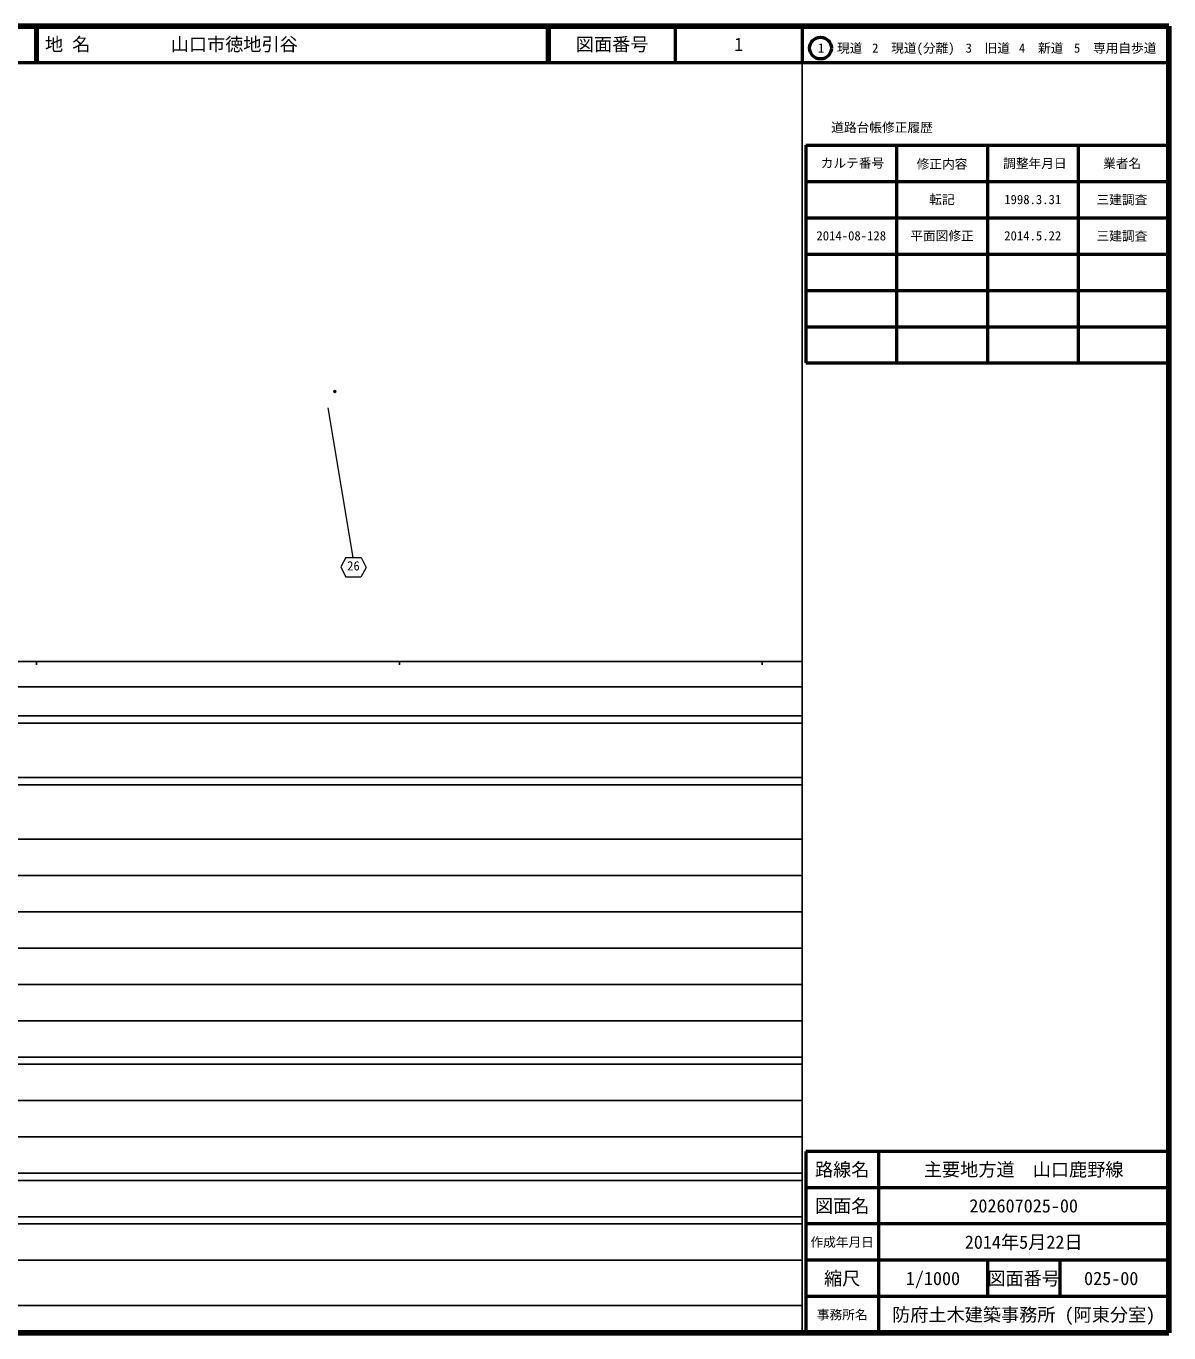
# Model space of a CAD drawing. Units: millimetres on the paper, with parts at other scales. Extents: x 40 to 680, y 20 to 380.
# Drawn here: x 365.2 to 680, y 20 to 380 of the extents above; entities that cross this region are included whole.
import ezdxf
from ezdxf.enums import TextEntityAlignment as Align

# ---------------------------------------------------------------- set-up
doc = ezdxf.new("R2010")
doc.units = ezdxf.units.MM
doc.header["$PDMODE"] = 32
doc.header["$PDSIZE"] = 0.5
doc.layers.add('M-OTRS', color=6, linetype='Continuous')
doc.layers.add('M-TTL-TXT', color=7, linetype='Continuous')
for name, color, linetype, lineweight in [('M-STR-STRC', 7, 'Continuous', 13), ('M-TTL', 2, 'Continuous', 140), ('M-TTL-BAND', 7, 'Continuous', 25), ('M-TTL-FRAM', 2, 'Continuous', 50), ('M-TTL-LINE', 7, 'Continuous', 50)]:
    doc.layers.add(name, color=color, linetype=linetype, lineweight=lineweight)
doc.styles.add('ＭＳ ゴシック', font='')
doc.styles.add('ＭＳ 明朝', font='')
doc.styles.get('ＭＳ ゴシック').set_extended_font_data('MS Gothic')
doc.styles.get('ＭＳ 明朝').set_extended_font_data('MS Mincho')

msp = doc.modelspace()

# ---------------------------------------------------------------- linework, layer by layer
at = {"layer": 'M-OTRS'}
msp.add_point((450.224, 279.358), dxfattribs=at)
at = {"layer": 'M-STR-STRC'}
for p, q in [((448.301, 274.821), (455.173, 233.634)), ((453.236, 233.638), (451.884, 231.04)), ((451.884, 231.04), (453.289, 228.187)), ((453.236, 233.638), (457.452, 233.638)), ((458.825, 230.87), (457.42, 228.187)), ((457.452, 233.638), (458.825, 230.87)), ((457.42, 228.187), (453.289, 228.187))]:
    msp.add_line(p, q, dxfattribs=at)
at = {"layer": 'M-TTL'}
for p, q in [((680, 380), (40, 380)), ((680, 20), (680, 380)), ((40, 20), (680, 20))]:
    msp.add_line(p, q, dxfattribs=at)
at = {"layer": 'M-TTL-BAND'}
for p, q in [((579, 20), (579, 370)), ((40, 205), (579, 205)), ((368, 205), (368, 204)), ((468, 205), (468, 204)), ((568, 205), (568, 204)), ((68, 198), (579, 198)), ((40, 190), (579, 190)), ((40, 188), (579, 188)), ((40, 173), (579, 173)), ((40, 171), (579, 171)), ((40, 156), (579, 156)), ((46, 146), (579, 146)), ((52, 136), (579, 136)), ((46, 126), (579, 126)), ((52, 116), (579, 116)), ((46, 106), (579, 106)), ((40, 96), (579, 96)), ((40, 94), (579, 94)), ((49, 84), (579, 84)), ((40, 74), (579, 74)), ((40, 64), (579, 64)), ((40, 62), (579, 62)), ((40, 52), (579, 52)), ((40, 50), (579, 50)), ((40, 40), (579, 40)), ((68, 27.5), (579, 27.5))]:
    msp.add_line(p, q, dxfattribs=at)
at = {"layer": 'M-TTL-FRAM'}
for p, q in [((580, 347.197), (580, 287.197)), ((580, 347.197), (680, 347.197)), ((580, 287.197), (680, 287.197)), ((680, 70), (580, 70)), ((580, 70), (580, 20))]:
    msp.add_line(p, q, dxfattribs=at)
at = {"layer": 'M-TTL-LINE'}
for p, q in [((367.75, 380), (367.75, 370)), ((368.25, 380), (368.25, 370)), ((508.747, 380), (508.747, 370)), ((509.247, 380), (509.247, 370)), ((543.997, 380), (543.997, 370)), ((579, 380), (579, 370)), ((40, 370), (680, 370)), ((605, 347.197), (605, 287.197)), ((630, 347.197), (630, 287.197)), ((655, 347.197), (655, 287.197)), ((580, 337.197), (680, 337.197)), ((580, 327.197), (680, 327.197)), ((580, 317.197), (680, 317.197)), ((580, 307.197), (680, 307.197)), ((580, 297.197), (680, 297.197)), ((600, 70), (600, 20)), ((680, 60), (580, 60)), ((680, 50), (580, 50)), ((680, 40), (580, 40)), ((630, 40), (630, 30)), ((650, 40), (650, 30)), ((680, 30), (580, 30))]:
    msp.add_line(p, q, dxfattribs=at)
msp.add_circle((584.031, 373.958), 3, dxfattribs=at)

# ---------------------------------------------------------------- texts
at = {"layer": 'M-STR-STRC', "style": 'ＭＳ 明朝'}
msp.add_text('26', height=2.566, dxfattribs=at).set_placement((453.615, 229.266), align=Align.BOTTOM_LEFT)
at = {"layer": 'M-TTL-TXT', "style": 'ＭＳ ゴシック'}
for s, p in [('地 名', (370.38, 375)), ('山口市徳地引谷', (405.024, 375))]:
    msp.add_text(s, height=3.666, dxfattribs=at).set_placement(p, align=Align.MIDDLE_LEFT)
for s, height, p in [('図面番号', 3.666, (526.622, 375)), ('1', 3.666, (561.497, 375)), ('1\u3000現道', 2.566, (589.448, 373.958)), ('2\u3000現道(分離)', 2.566, (609.619, 373.958)), ('3\u3000旧道', 2.566, (630.121, 373.958)), ('4\u3000新道', 2.566, (644.824, 373.958)), ('5\u3000専用自歩道', 2.566, (665.228, 373.958)), ('道路台帳修正履歴', 2.566, (600.968, 352.113)), ('カルテ番号', 2.566, (592.839, 342.277)), ('修正内容', 2.566, (617.509, 342.023)), ('調整年月日', 2.566, (643.089, 342.197)), ('業者名', 2.566, (667.134, 342.197)), ('転記', 2.566, (617.5, 332.245)), ('1998.3.31', 2.566, (642.5, 332.245)), ('三建調査', 2.566, (667.077, 332.189)), ('2014-08-128', 2.566, (592.5, 322.245)), ('平面図修正', 2.566, (617.5, 322.245)), ('2014.5.22', 2.566, (642.5, 322.245)), ('三建調査', 2.566, (667.077, 322.189)), ('路線名', 3.666, (590, 65)), ('路線名', 3.666, (590, 65)), ('主要地方道\u3000山口鹿野線', 3.666, (640, 65)), ('図面名', 3.666, (590, 55)), ('図面名', 3.666, (590, 55)), ('202607025-00', 3.666, (640, 55)), ('2014年5月22日', 3.666, (640, 45)), ('作成年月日', 2.566, (590, 45)), ('作成年月日', 2.566, (590, 45)), ('縮尺', 3.666, (590, 35)), ('縮尺', 3.666, (590, 35)), ('1/1000', 3.666, (615, 35)), ('図面番号', 3.666, (640, 35)), ('図面番号', 3.666, (640, 35)), ('025-00', 3.666, (664.125, 35)), ('事務所名', 2.566, (590, 25)), ('事務所名', 2.566, (590, 25)), ('防府土木建築事務所 (阿東分室)', 3.666, (640, 25))]:
    msp.add_text(s, height=height, dxfattribs=at).set_placement(p, align=Align.MIDDLE_CENTER)

doc.saveas('drawing.dxf')
